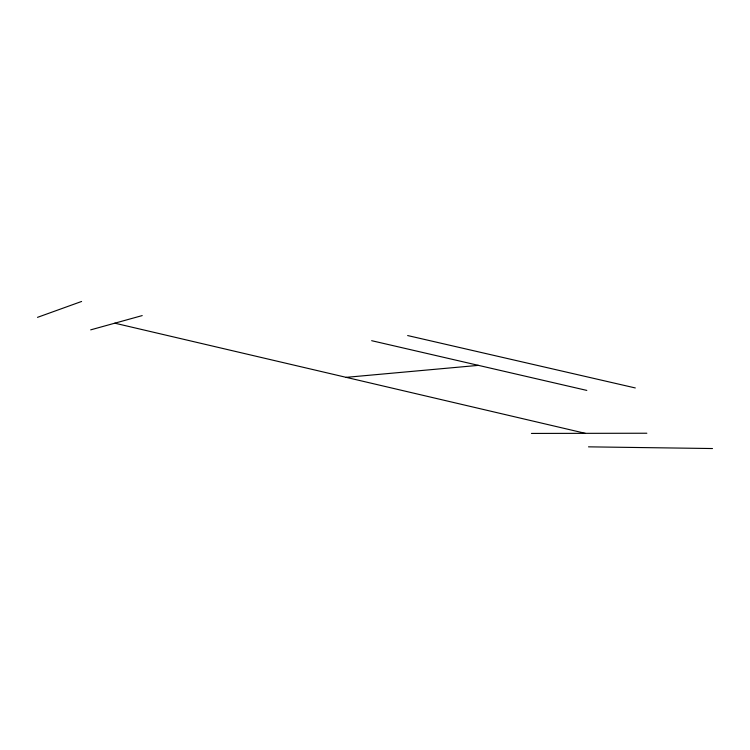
<?xml version="1.0" encoding="UTF-8"?>
<svg xmlns="http://www.w3.org/2000/svg" width="750" height="750" viewBox="0 0 750 750"><rect width="100%" height="100%" fill="white"/><g stroke="black" fill="none" stroke-linecap="round" stroke-linejoin="round"><path stroke-width="1.12" d="M37.5 317.353L81.6 301.462M90.694 329.859L142.219 315.591M346.181 377.344L478.425 365.363M531.431 433.434L646.847 433.228M588.497 446.841L712.5 448.538M407.644 335.55L635.297 387.947M371.653 340.688L586.809 390.413M114.816 323.184L585.347 433.341"/></g></svg>
